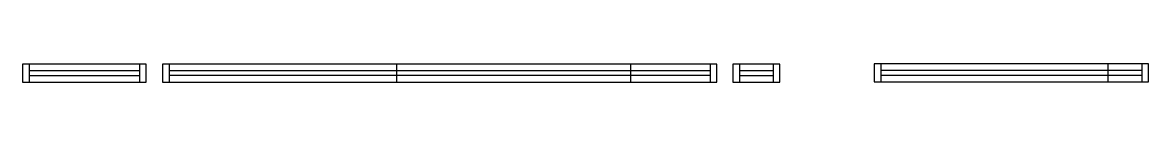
# Model space of a CAD drawing. Header units: metres. Extents: x 4087 to 5260, y 776 to 796.
import ezdxf

# ---------------------------------------------------------------- set-up
doc = ezdxf.new("R2010")
doc.units = ezdxf.units.M
doc.layers.add('Painéis', color=7, linetype='Continuous')
doc.layers.add('SARR_2.2x7', color=7, linetype='Continuous')

msp = doc.modelspace()

# ---------------------------------------------------------------- linework, layer by layer
at = {"layer": 'Painéis', "color": 7, "lineweight": 25}
for p, q in [((4476.6, 795.5), (4476.6, 776.5)), ((4720.6, 795.5), (4720.6, 776.5)), ((5218.4, 776.9), (5218.4, 795.9))]:
    msp.add_line(p, q, dxfattribs=at)
for points in [[(4086.7, 795.5), (4086.7, 776.5), (4215.7, 776.5), (4215.7, 795.5), (4086.7, 795.5)], [(4232.6, 795.5), (4232.6, 776.5), (4810.6, 776.5), (4810.6, 795.5), (4232.6, 795.5)], [(4827.1, 795.5), (4827.1, 776.5), (4876.1, 776.5), (4876.1, 795.5), (4827.1, 795.5)], [(4974.4, 795.9), (4974.4, 776.9), (5260.4, 776.9), (5260.4, 795.9), (4974.4, 795.9)]]:
    msp.add_lwpolyline(points, dxfattribs=at)
at = {"layer": 'SARR_2.2x7', "color": 7, "lineweight": 25}
for p, q in [((4093.7, 795.5), (4093.7, 776.5)), ((4208.7, 788.5), (4093.7, 788.5)), ((4208.7, 795.5), (4208.7, 776.5)), ((4239.6, 795.5), (4239.6, 776.5)), ((4476.6, 788.5), (4239.6, 788.5)), ((4720.6, 788.5), (4476.6, 788.5)), ((4803.6, 788.5), (4720.6, 788.5)), ((4803.6, 795.5), (4803.6, 776.5)), ((4834.1, 795.5), (4834.1, 776.5)), ((4869.1, 788.5), (4834.1, 788.5)), ((4869.1, 795.5), (4869.1, 776.5)), ((4981.4, 795.9), (4981.4, 776.9)), ((5253.4, 788.9), (4981.4, 788.9)), ((5253.4, 795.9), (5253.4, 776.9)), ((4093.7, 783.5), (4208.7, 783.5)), ((4476.6, 783.5), (4239.6, 783.5)), ((4720.6, 783.5), (4476.6, 783.5)), ((4803.6, 783.5), (4720.6, 783.5)), ((4834.1, 783.5), (4869.1, 783.5)), ((4981.4, 783.9), (5253.4, 783.9))]:
    msp.add_line(p, q, dxfattribs=at)

doc.saveas('drawing.dxf')
